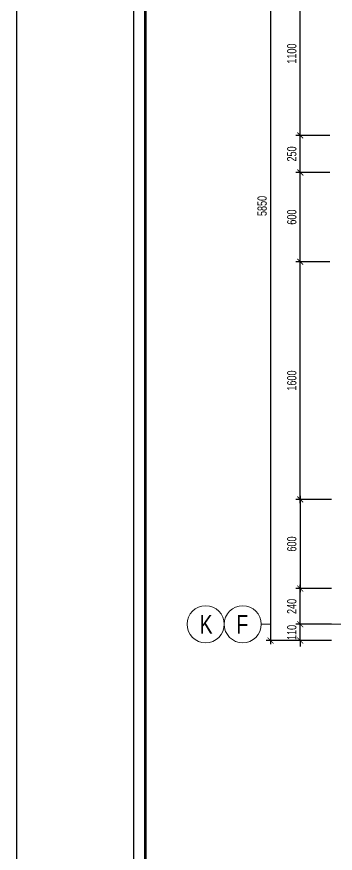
# Model space of a CAD drawing. Header units: millimetres. Extents: x -17374 to 181693, y -29783 to 15580.
# Drawn here: x 91252 to 93397, y 7099 to 12728 of the extents above; entities that cross this region are included whole.
import ezdxf
from ezdxf.enums import TextEntityAlignment as Align

# ---------------------------------------------------------------- set-up
doc = ezdxf.new("R2010")
doc.units = ezdxf.units.MM
doc.header["$LTSCALE"] = 250
doc.header["$MEASUREMENT"] = 0
doc.linetypes.add('CENTER', pattern=[2, 1.25, -0.25, 0.25, -0.25])
doc.linetypes.add('CENTER2', pattern=[1.125, 0.75, -0.125, 0.125, -0.125])
doc.layers.add('CDC-KHUNGTEN', color=7, linetype='Continuous')
doc.layers.add('CDC.01.AXIS', color=160, linetype='CENTER2', lineweight=13)
doc.layers.add('CDC.02.DIM', color=1, linetype='Continuous', lineweight=18)
doc.styles.add('KCS_BIGTEXT', font='arial.ttf', dxfattribs={"width": 0.75})
doc.styles.add('KCS_SMTEXT', font='arial.ttf', dxfattribs={"width": 0.7})
doc.dimstyles.new('KCS_DIM25', dxfattribs={"dimscale": 25, "dimtxt": 2.5, "dimasz": 1.6, "dimexe": 1.2, "dimexo": 0, "dimgap": 1, "dimtad": 1, "dimdec": 0, "dimzin": 0, "dimdsep": 46, "dimtxsty": 'KCS_SMTEXT', "dimblk": 'ARCHTICK', "dimcen": 0, "dimdle": 1, "dimclrd": 1, "dimclre": 1, "dimclrt": 2, "dimadec": 0, "dimazin": 0, "dimtfac": 1, "dimtdec": 0, "dimtix": 1, "dimtmove": 2, "dimatfit": 3, "dimfxl": 1, "dimtolj": 1, "dimtzin": 0, "dimarcsym": 0})

# ---------------------------------------------------------------- blocks, each defined once
blk = doc.blocks.new('_ArchTick')
at = {"color": 0, "linetype": 'ByBlock', "const_width": 0.15}
blk.add_lwpolyline([(-0.5, -0.5), (0.5, 0.5)], dxfattribs=at)
blk = doc.blocks.new('*D187')
at = {"layer": 'CDC.02.DIM', "color": 1, "lineweight": -2, "transparency": 16777216}
for p, q in [((93371.4, 14379.8), (92931.3, 14379.8)), ((92961.3, 14404.8), (92961.3, 8504.8)), ((93371.4, 8529.8), (92931.3, 8529.8))]:
    blk.add_line(p, q, dxfattribs=at)
at = {"layer": 'Defpoints', "color": 0, "transparency": 16777216}
for p in [(93371.4, 14379.8), (92961.3, 8529.8), (93371.4, 8529.8)]:
    blk.add_point(p, dxfattribs=at)
at = {"layer": 'CDC.02.DIM', "color": 1, "lineweight": -2, "transparency": 16777216, "xscale": 40, "yscale": 40, "zscale": 40}
for p, rotation in [((92961.3, 14379.8), 90), ((92961.3, 8529.8), 270)]:
    blk.add_blockref('_ArchTick', p, dxfattribs=dict(at, rotation=rotation))
at = {"layer": 'CDC.02.DIM', "color": 2, "transparency": 16777216, "insert": (92904.4, 11454.8), "char_height": 62.5, "attachment_point": 5, "rotation": 90, "style": 'KCS_SMTEXT'}
blk.add_mtext('\\A1;5850', dxfattribs=at)
blk = doc.blocks.new('*D188')
at = {"layer": 'CDC.02.DIM', "color": 1, "lineweight": -2, "transparency": 16777216}
for p, q in [((93371.4, 9479.8), (93131.3, 9479.8)), ((93161.3, 9504.8), (93161.3, 8854.8)), ((93371.4, 8879.8), (93131.3, 8879.8))]:
    blk.add_line(p, q, dxfattribs=at)
at = {"layer": 'Defpoints', "color": 0, "transparency": 16777216}
for p in [(93371.4, 9479.8), (93161.3, 8879.8), (93371.4, 8879.8)]:
    blk.add_point(p, dxfattribs=at)
at = {"layer": 'CDC.02.DIM', "color": 1, "lineweight": -2, "transparency": 16777216, "xscale": 40, "yscale": 40, "zscale": 40}
for p, rotation in [((93161.3, 9479.8), 90), ((93161.3, 8879.8), 270)]:
    blk.add_blockref('_ArchTick', p, dxfattribs=dict(at, rotation=rotation))
at = {"layer": 'CDC.02.DIM', "color": 2, "transparency": 16777216, "insert": (93104.4, 9179.8), "char_height": 62.5, "attachment_point": 5, "rotation": 90, "style": 'KCS_SMTEXT'}
blk.add_mtext('\\A1;600', dxfattribs=at)
blk = doc.blocks.new('*D189')
at = {"layer": 'CDC.02.DIM', "color": 1, "lineweight": -2, "transparency": 16777216}
for p, q in [((93161.3, 9454.8), (93161.3, 11104.8)), ((93361.3, 11079.8), (93131.3, 11079.8)), ((93361.3, 9479.8), (93131.3, 9479.8))]:
    blk.add_line(p, q, dxfattribs=at)
at = {"layer": 'Defpoints', "color": 0, "transparency": 16777216}
for p in [(93161.3, 11079.8), (93361.3, 11079.8), (93361.3, 9479.8)]:
    blk.add_point(p, dxfattribs=at)
at = {"layer": 'CDC.02.DIM', "color": 1, "lineweight": -2, "transparency": 16777216, "xscale": 40, "yscale": 40, "zscale": 40}
for p, rotation in [((93161.3, 11079.8), 90), ((93161.3, 9479.8), 270)]:
    blk.add_blockref('_ArchTick', p, dxfattribs=dict(at, rotation=rotation))
at = {"layer": 'CDC.02.DIM', "color": 2, "transparency": 16777216, "insert": (93104.4, 10279.8), "char_height": 62.5, "attachment_point": 5, "rotation": 90, "style": 'KCS_SMTEXT'}
blk.add_mtext('\\A1;1600', dxfattribs=at)
blk = doc.blocks.new('*D190')
at = {"layer": 'CDC.02.DIM', "color": 1, "lineweight": -2, "transparency": 16777216}
for p, q in [((93161.3, 8639.8), (93161.3, 8679.8)), ((93371.4, 8639.8), (93131.3, 8639.8)), ((93161.3, 8529.8), (93161.3, 8639.8)), ((93371.4, 8529.8), (93131.3, 8529.8)), ((93161.3, 8529.8), (93161.3, 8489.8))]:
    blk.add_line(p, q, dxfattribs=at)
at = {"layer": 'Defpoints', "color": 0, "transparency": 16777216}
for p in [(93161.3, 8639.8), (93371.4, 8639.8), (93371.4, 8529.8)]:
    blk.add_point(p, dxfattribs=at)
at = {"layer": 'CDC.02.DIM', "color": 1, "lineweight": -2, "transparency": 16777216, "xscale": 40, "yscale": 40, "zscale": 40}
for p, rotation in [((93161.3, 8639.8), 270), ((93161.3, 8529.8), 90)]:
    blk.add_blockref('_ArchTick', p, dxfattribs=dict(at, rotation=rotation))
at = {"layer": 'CDC.02.DIM', "color": 2, "transparency": 16777216, "insert": (93104.4, 8584.8), "char_height": 62.5, "attachment_point": 5, "rotation": 90, "style": 'KCS_SMTEXT'}
blk.add_mtext('\\A1;110', dxfattribs=at)
blk = doc.blocks.new('*D191')
at = {"layer": 'CDC.02.DIM', "color": 1, "lineweight": -2, "transparency": 16777216}
for p, q in [((93161.3, 8614.8), (93161.3, 8904.8)), ((93371.4, 8879.8), (93131.3, 8879.8)), ((93371.4, 8639.8), (93131.3, 8639.8))]:
    blk.add_line(p, q, dxfattribs=at)
at = {"layer": 'Defpoints', "color": 0, "transparency": 16777216}
for p in [(93161.3, 8879.8), (93371.4, 8879.8), (93371.4, 8639.8)]:
    blk.add_point(p, dxfattribs=at)
at = {"layer": 'CDC.02.DIM', "color": 1, "lineweight": -2, "transparency": 16777216, "xscale": 40, "yscale": 40, "zscale": 40}
for p, rotation in [((93161.3, 8879.8), 90), ((93161.3, 8639.8), 270)]:
    blk.add_blockref('_ArchTick', p, dxfattribs=dict(at, rotation=rotation))
at = {"layer": 'CDC.02.DIM', "color": 2, "transparency": 16777216, "insert": (93104.4, 8759.8), "char_height": 62.5, "attachment_point": 5, "rotation": 90, "style": 'KCS_SMTEXT'}
blk.add_mtext('\\A1;240', dxfattribs=at)
blk = doc.blocks.new('*D192')
at = {"layer": 'CDC.02.DIM', "color": 1, "lineweight": -2, "transparency": 16777216}
for p, q in [((93361.3, 11679.8), (93131.3, 11679.8)), ((93161.3, 11054.8), (93161.3, 11704.8)), ((93361.3, 11079.8), (93131.3, 11079.8))]:
    blk.add_line(p, q, dxfattribs=at)
at = {"layer": 'Defpoints', "color": 0, "transparency": 16777216}
for p in [(93161.3, 11679.8), (93361.3, 11679.8), (93361.3, 11079.8)]:
    blk.add_point(p, dxfattribs=at)
at = {"layer": 'CDC.02.DIM', "color": 1, "lineweight": -2, "transparency": 16777216, "xscale": 40, "yscale": 40, "zscale": 40}
for p, rotation in [((93161.3, 11679.8), 90), ((93161.3, 11079.8), 270)]:
    blk.add_blockref('_ArchTick', p, dxfattribs=dict(at, rotation=rotation))
at = {"layer": 'CDC.02.DIM', "color": 2, "transparency": 16777216, "insert": (93104.4, 11379.8), "char_height": 62.5, "attachment_point": 5, "rotation": 90, "style": 'KCS_SMTEXT'}
blk.add_mtext('\\A1;600', dxfattribs=at)
blk = doc.blocks.new('*D193')
at = {"layer": 'CDC.02.DIM', "color": 1, "lineweight": -2, "transparency": 16777216}
for p, q in [((93361.3, 13029.8), (93131.3, 13029.8)), ((93161.3, 11904.8), (93161.3, 13054.8)), ((93361.3, 11929.8), (93131.3, 11929.8))]:
    blk.add_line(p, q, dxfattribs=at)
at = {"layer": 'Defpoints', "color": 0, "transparency": 16777216}
for p in [(93161.3, 13029.8), (93361.3, 13029.8), (93361.3, 11929.8)]:
    blk.add_point(p, dxfattribs=at)
at = {"layer": 'CDC.02.DIM', "color": 1, "lineweight": -2, "transparency": 16777216, "xscale": 40, "yscale": 40, "zscale": 40}
for p, rotation in [((93161.3, 13029.8), 90), ((93161.3, 11929.8), 270)]:
    blk.add_blockref('_ArchTick', p, dxfattribs=dict(at, rotation=rotation))
at = {"layer": 'CDC.02.DIM', "color": 2, "transparency": 16777216, "insert": (93104.4, 12479.8), "char_height": 62.5, "attachment_point": 5, "rotation": 90, "style": 'KCS_SMTEXT'}
blk.add_mtext('\\A1;1100', dxfattribs=at)
blk = doc.blocks.new('*D196')
at = {"layer": 'CDC.02.DIM', "color": 1, "lineweight": -2, "transparency": 16777216}
for p, q in [((93161.3, 11654.8), (93161.3, 11954.8)), ((93361.3, 11929.8), (93131.3, 11929.8)), ((93361.3, 11679.8), (93131.3, 11679.8))]:
    blk.add_line(p, q, dxfattribs=at)
at = {"layer": 'Defpoints', "color": 0, "transparency": 16777216}
for p in [(93161.3, 11929.8), (93361.3, 11929.8), (93361.3, 11679.8)]:
    blk.add_point(p, dxfattribs=at)
at = {"layer": 'CDC.02.DIM', "color": 1, "lineweight": -2, "transparency": 16777216, "xscale": 40, "yscale": 40, "zscale": 40}
for p, rotation in [((93161.3, 11929.8), 90), ((93161.3, 11679.8), 270)]:
    blk.add_blockref('_ArchTick', p, dxfattribs=dict(at, rotation=rotation))
at = {"layer": 'CDC.02.DIM', "color": 2, "transparency": 16777216, "insert": (93104.4, 11804.8), "char_height": 62.5, "attachment_point": 5, "rotation": 90, "style": 'KCS_SMTEXT'}
blk.add_mtext('\\A1;250', dxfattribs=at)
blk = doc.blocks.new('Khung tên chuẩn')
at = {"layer": 'CDC-KHUNGTEN', "color": 8}
blk.add_lwpolyline([(75096, 1100), (83000, 1100), (83000, 58300), (3000, 58300), (3000, 1100), (75096, 1100)], dxfattribs=at)
at = {"layer": 'CDC-KHUNGTEN', "color": 255, "lineweight": 60}
blk.add_lwpolyline([(74900, 1400), (74900, 58000), (3300, 58000), (3300, 1400), (74900, 1400)], close=True, dxfattribs=at)
at = {"layer": 'Defpoints', "color": 1, "ltscale": 0.2}
blk.add_lwpolyline([(0, 0), (0, 59400), (84100, 59400), (84100, 0), (0, 0)], close=True, dxfattribs=at)

msp = doc.modelspace()

# ---------------------------------------------------------------- linework, layer by layer
at = {"layer": 'CDC.01.AXIS', "linetype": 'CENTER', "ltscale": 0.5}
msp.add_line((93371.41, 8639.81), (103905.2, 8639.81), dxfattribs=at)
at = {"layer": 'CDC.02.DIM'}
msp.add_line((92961.33, 8639.81), (92898.83, 8639.81), dxfattribs=at)
for centre in [(92523.83, 8639.81), (92773.83, 8639.81)]:
    msp.add_circle(centre, 125, dxfattribs=at)

# ---------------------------------------------------------------- block references
at = {"xscale": 0.2622917978515034, "yscale": 0.2622917978515034, "zscale": 0.2622917978515034}
msp.add_blockref('Khung tên chuẩn', (91251.56, 0), dxfattribs=at)

# ---------------------------------------------------------------- texts
at = {"layer": 'CDC.02.DIM', "color": 4, "style": 'KCS_BIGTEXT', "text_generation_flag": 6, "width": 0.75}
for tag, p in [('K', (92526.75, 8639.81)), ('F', (92770.91, 8639.81))]:
    msp.add_attdef(tag, text='.', height=125, rotation=180, dxfattribs=at).set_placement(p, align=Align.MIDDLE)

# ---------------------------------------------------------------- dimensions: what is measured, and where the dimension line sits
at = {"layer": 'CDC.02.DIM'}
for base, p1, p2, angle, picture, middle in [((92961.33, 8529.81), (93371.41, 14379.81), (93371.41, 8529.81), 270, '*D187', (92904.42, 11454.81)), ((93161.33, 13029.81), (93361.33, 11929.81), (93361.33, 13029.81), 90, '*D193', (93104.42, 12479.81)), ((93161.33, 11929.81), (93361.33, 11679.81), (93361.33, 11929.81), 90, '*D196', (93104.42, 11804.81)), ((93161.33, 11679.81), (93361.33, 11079.81), (93361.33, 11679.81), 90, '*D192', (93104.42, 11379.81)), ((93161.33, 11079.81), (93361.33, 9479.81), (93361.33, 11079.81), 90, '*D189', (93104.42, 10279.81)), ((93161.33, 8879.81), (93371.41, 9479.81), (93371.41, 8879.81), 270, '*D188', (93104.42, 9179.81)), ((93161.33, 8879.81), (93371.41, 8639.81), (93371.41, 8879.81), 90, '*D191', (93104.42, 8759.81)), ((93161.33, 8639.81), (93371.41, 8529.81), (93371.41, 8639.81), 90, '*D190', (93104.42, 8584.81))]:
    dim = msp.add_linear_dim(base=base, p1=p1, p2=p2, angle=angle, dimstyle='KCS_DIM25', dxfattribs=at)
    dim.commit()
    dim.dimension.update_dxf_attribs({"geometry": picture, "text_midpoint": middle})

doc.saveas('drawing.dxf')
